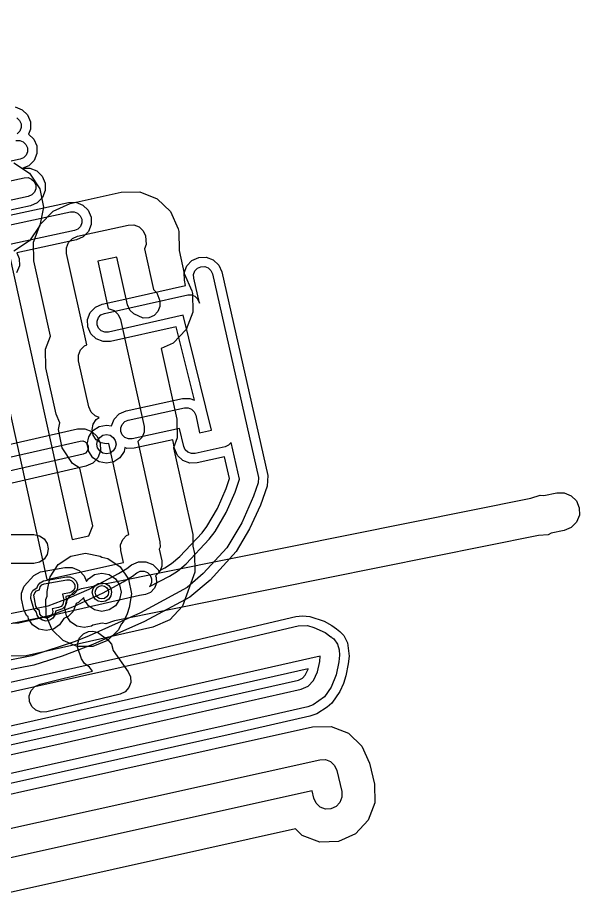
# Model space of a CAD drawing. Header units: metres. Extents: x 8738 to 9560, y -8972 to -7699.
# Drawn here: x 8921.3 to 8979.9, y -8376.3 to -8284.1 of the extents above; entities that cross this region are included whole.
import ezdxf

# ---------------------------------------------------------------- set-up
doc = ezdxf.new("R2010")
doc.units = ezdxf.units.M
doc.layers.add('AI_GREENING_EXCLUSIONS', color=1, linetype='Continuous')

msp = doc.modelspace()

# ---------------------------------------------------------------- linework, layer by layer
at = {"layer": 'AI_GREENING_EXCLUSIONS'}
for points in [[(8911.319, -8284.102), (8924.314, -8342.789), (8932.319, -8341.016), (8932.037, -8339.747), (8932.023, -8339.162), (8932.235, -8338.617), (8932.639, -8338.193), (8932.889, -8338.083), (8930.778, -8328.571), (8930.542, -8328.618), (8929.968, -8328.504), (8929.481, -8328.179), (8929.156, -8327.692), (8929.042, -8327.118), (8929.156, -8326.544), (8929.481, -8326.057), (8929.773, -8325.863), (8929.363, -8325.703), (8928.94, -8325.299), (8928.704, -8324.763), (8927.633, -8319.935), (8927.62, -8319.35), (8927.832, -8318.805), (8928.237, -8318.382), (8928.493, -8318.269), (8926.376, -8308.729), (8926.363, -8308.144), (8926.575, -8307.598), (8926.98, -8307.175), (8927.515, -8306.94), (8932.825, -8305.762), (8933.41, -8305.749), (8933.956, -8305.961), (8934.379, -8306.365), (8934.614, -8306.901), (8934.692, -8307.779), (8934.506, -8308.259), (8935.444, -8312.485), (8935.815, -8312.841), (8936.116, -8313.67), (8936.129, -8314.255), (8935.917, -8314.8), (8935.512, -8315.223), (8934.977, -8315.459), (8934.391, -8315.472), (8933.39, -8315.053), (8932.968, -8314.649), (8932.732, -8314.113), (8931.62, -8309.102), (8929.63, -8309.544), (8930.728, -8314.493), (8931.349, -8314.703), (8931.771, -8315.108), (8932.007, -8315.643), (8934.481, -8326.793), (8934.494, -8327.378), (8934.282, -8327.923), (8933.808, -8328.377), (8936.129, -8338.837), (8936.142, -8339.422), (8936.062, -8339.628), (8936.327, -8340.819), (8936.34, -8341.404), (8936.128, -8341.949), (8935.663, -8342.4), (8935.739, -8342.571), (8935.753, -8343.156), (8935.542, -8343.702), (8935.139, -8344.126), (8934.604, -8344.363), (8933.999, -8344.448), (8921.395, -8347.341), (8920.809, -8347.354)], [(8921.009, -8293.433), (8921.734, -8293.72), (8922.295, -8294.263), (8922.605, -8294.979), (8922.618, -8295.759), (8922.417, -8296.268), (8922.95, -8296.783), (8923.26, -8297.499), (8923.273, -8298.28), (8922.986, -8299.005), (8922.443, -8299.566), (8921.815, -8299.838), (8922.531, -8299.827), (8923.257, -8300.113), (8923.817, -8300.656), (8924.127, -8301.372), (8924.14, -8302.152), (8923.853, -8302.878), (8923.31, -8303.439), (8922.594, -8303.749), (8914.852, -8305.42)], [(8921.192, -8294.561), (8921.473, -8294.832), (8921.628, -8295.19), (8921.634, -8295.58), (8921.491, -8295.943), (8921.219, -8296.223)], [(8921.094, -8296.944), (8921.484, -8296.938), (8921.847, -8297.081), (8922.127, -8297.352), (8922.283, -8297.71), (8922.289, -8298.101), (8922.145, -8298.463), (8921.874, -8298.744), (8921.516, -8298.899), (8913.902, -8300.542)], [(8920.866, -8299.268), (8922.488, -8300.352), (8923.572, -8301.974), (8923.952, -8303.887), (8923.572, -8305.801), (8922.488, -8307.423), (8920.866, -8308.507)], [(8914.327, -8302.464), (8921.962, -8300.817), (8922.352, -8300.81), (8922.715, -8300.954), (8922.995, -8301.225), (8923.15, -8301.583), (8923.156, -8301.973), (8923.013, -8302.336), (8922.741, -8302.617), (8922.383, -8302.772), (8914.641, -8304.443)], [(8920.331, -8308.613), (8926.974, -8338.615), (8928.702, -8338.233), (8929.106, -8337.191), (8927.768, -8331.162), (8927.006, -8330.654), (8925.923, -8329.031), (8925.542, -8327.118), (8925.681, -8326.417), (8925.287, -8325.521), (8924.216, -8320.693), (8924.173, -8318.743), (8924.708, -8317.368), (8922.959, -8309.487), (8922.916, -8307.537), (8923.623, -8305.718), (8924.972, -8304.309), (8926.757, -8303.523), (8932.067, -8302.345), (8934.017, -8302.302), (8935.836, -8303.009), (8937.245, -8304.357), (8938.031, -8306.143), (8938.096, -8306.436), (8938.127, -8308.419), (8938.657, -8310.809), (8939.468, -8312.619), (8939.533, -8312.911), (8939.576, -8314.862), (8938.869, -8316.68), (8937.52, -8318.09), (8936.258, -8318.645), (8937.898, -8326.035), (8937.941, -8327.985), (8937.537, -8329.024), (8939.546, -8338.079), (8939.573, -8339.292), (8939.743, -8340.058), (8939.787, -8342.008), (8938.499, -8345.575), (8937.154, -8346.987), (8935.371, -8347.778), (8922.152, -8350.759), (8920.199, -8350.8)], [(8909.933, -8306.99), (8926.562, -8303.401), (8927.343, -8303.389), (8928.068, -8303.676), (8928.629, -8304.218), (8928.939, -8304.934), (8928.952, -8305.715), (8928.665, -8306.44), (8928.122, -8307.001), (8927.406, -8307.311), (8921.179, -8308.655), (8921.433, -8309.242), (8921.446, -8310.023), (8921.159, -8310.748)], [(8909.846, -8308.032), (8926.773, -8304.379), (8927.163, -8304.373), (8927.526, -8304.516), (8927.807, -8304.787), (8927.962, -8305.145), (8927.968, -8305.536), (8927.825, -8305.898), (8927.553, -8306.179), (8927.195, -8306.334), (8910.613, -8309.913)], [(8911.005, -8348.261), (8924.471, -8345.525), (8926.65, -8344.696), (8928.72, -8343.781), (8931.813, -8342.148), (8932.684, -8341.622), (8933.153, -8341.244), (8933.872, -8340.941), (8934.653, -8340.936), (8935.376, -8341.23), (8935.931, -8341.778), (8935.982, -8341.899), (8936.644, -8341.551), (8937.332, -8341.127), (8938.217, -8340.374), (8940.547, -8337.911), (8941.021, -8337.261), (8942.125, -8335.374), (8943.049, -8333.27), (8943.407, -8332.25), (8942.884, -8329.958), (8940.014, -8330.598), (8939.243, -8330.618), (8938.521, -8330.344), (8937.957, -8329.817), (8937.635, -8329.115), (8937.457, -8328.182), (8933.441, -8329.072), (8932.661, -8329.086), (8932.47, -8329.01), (8932.39, -8329.412), (8931.956, -8330.061), (8931.307, -8330.495), (8930.542, -8330.647), (8929.777, -8330.495), (8929.128, -8330.061), (8928.694, -8329.412), (8928.542, -8328.647), (8928.694, -8327.882), (8929.128, -8327.233), (8929.777, -8326.799), (8930.542, -8326.647), (8931.054, -8326.749), (8931.334, -8326.036), (8931.877, -8325.474), (8932.592, -8325.163), (8938.478, -8323.885), (8939.247, -8323.87), (8939.726, -8324.054), (8937.815, -8316.404), (8930.976, -8317.921), (8930.196, -8317.938), (8929.469, -8317.655), (8928.905, -8317.116), (8928.59, -8316.401), (8928.573, -8315.621), (8928.856, -8314.894), (8929.395, -8314.33), (8930.11, -8314.016), (8932.142, -8313.565), (8938.806, -8312.086), (8938.68, -8311.536), (8938.659, -8310.756), (8938.939, -8310.027), (8939.475, -8309.461), (8940.188, -8309.143), (8940.968, -8309.122), (8941.697, -8309.401), (8942.263, -8309.938), (8942.581, -8310.65), (8947.41, -8331.913), (8947.341, -8333.033), (8946.615, -8335.029), (8945.494, -8337.478), (8944.08, -8339.843), (8941.388, -8342.837), (8939.247, -8344.64), (8934.504, -8347.161), (8929.127, -8349.575), (8925.917, -8350.798), (8922.958, -8351.736), (8914.169, -8353.443)], [(8911.179, -8349.246), (8923.784, -8346.73), (8924.81, -8346.466), (8927.022, -8345.625), (8930.209, -8344.166), (8932.295, -8343.024), (8933.245, -8342.449), (8933.714, -8342.072), (8934.074, -8341.92), (8934.464, -8341.918), (8934.825, -8342.065), (8935.103, -8342.339), (8935.255, -8342.698), (8935.257, -8343.088), (8935.11, -8343.45), (8935.034, -8343.526), (8937.114, -8342.433), (8937.958, -8341.919), (8938.871, -8341.131), (8941.283, -8338.587), (8941.879, -8337.775), (8943.036, -8335.785), (8943.984, -8333.649), (8944.423, -8332.309), (8943.556, -8328.49), (8943.302, -8328.76), (8942.941, -8328.921), (8939.797, -8329.622), (8939.411, -8329.632), (8939.05, -8329.495), (8938.768, -8329.231), (8938.607, -8328.881), (8938.159, -8327.024), (8933.229, -8328.095), (8932.839, -8328.102), (8932.476, -8327.959), (8932.195, -8327.688), (8932.039, -8327.33), (8932.032, -8326.94), (8932.175, -8326.577), (8932.447, -8326.296), (8932.804, -8326.14), (8938.69, -8324.863), (8939.074, -8324.855), (8939.433, -8324.993), (8939.714, -8325.256), (8939.874, -8325.605), (8940.275, -8327.466), (8941.507, -8327.191), (8938.542, -8315.175), (8930.759, -8316.945), (8930.369, -8316.953), (8930.006, -8316.812), (8929.724, -8316.542), (8929.567, -8316.185), (8929.558, -8315.795), (8929.699, -8315.431), (8929.969, -8315.149), (8930.326, -8314.992), (8939.026, -8313.062), (8939.416, -8313.053), (8939.78, -8313.195), (8940.061, -8313.464), (8940.251, -8313.938), (8939.656, -8311.315), (8939.645, -8310.925), (8939.785, -8310.56), (8940.053, -8310.277), (8940.409, -8310.118), (8940.799, -8310.107), (8941.164, -8310.247), (8941.447, -8310.515), (8941.606, -8310.872), (8946.434, -8332.135), (8946.4, -8332.695), (8945.904, -8334.074), (8944.689, -8336.863), (8943.1, -8339.492), (8940.651, -8342.161), (8938.96, -8343.631), (8934.093, -8346.25), (8928.723, -8348.66), (8927.262, -8349.246), (8922.761, -8350.755), (8912.823, -8352.715)], [(8920.355, -8328.695), (8927.502, -8327.055), (8928.282, -8327.032), (8929.011, -8327.31), (8929.579, -8327.845), (8929.899, -8328.557), (8929.922, -8329.337), (8929.644, -8330.067), (8929.109, -8330.634), (8928.397, -8330.954), (8920.683, -8332.724)], [(8920.277, -8330.047), (8927.793, -8328.322), (8928.066, -8328.314), (8928.321, -8328.411), (8928.52, -8328.599), (8928.632, -8328.848), (8928.64, -8329.121), (8928.543, -8329.376), (8928.355, -8329.575), (8928.106, -8329.687), (8920.392, -8331.457)], [(8915.435, -8338.095), (8922.967, -8338.095), (8923.541, -8338.209), (8924.027, -8338.534), (8924.353, -8339.021), (8924.467, -8339.595), (8924.353, -8340.169), (8924.027, -8340.655), (8923.541, -8340.981), (8922.967, -8341.095), (8916.245, -8341.095)], [(8918.461, -8353.963), (8934.175, -8350.454), (8950.33, -8346.664), (8951.014, -8346.581), (8951.792, -8346.636), (8953.266, -8347.147), (8954.095, -8347.59), (8954.55, -8347.934), (8954.559, -8347.937), (8954.575, -8347.952), (8954.928, -8348.219), (8955.317, -8348.635), (8955.711, -8349.403), (8955.877, -8350.785), (8955.794, -8351.579), (8955.527, -8352.836), (8955.281, -8353.643), (8954.904, -8354.47), (8954.067, -8355.685), (8953.596, -8356.11), (8952.514, -8356.803), (8951.785, -8357.071), (8943.551, -8358.941), (8913.927, -8365.538)], [(8918.691, -8354.936), (8934.396, -8351.43), (8950.555, -8347.639), (8951.53, -8347.6), (8952.209, -8347.785), (8953.368, -8348.313), (8953.99, -8348.769), (8954.025, -8348.783), (8954.084, -8348.838), (8954.296, -8348.994), (8954.685, -8349.521), (8954.843, -8350.145), (8954.881, -8350.699), (8954.815, -8351.371), (8954.524, -8352.724), (8954.004, -8354.036), (8953.299, -8355.044), (8952.136, -8355.877), (8951.563, -8356.096), (8942.84, -8358.076), (8912.577, -8364.823)], [(8912.352, -8362.867), (8925.041, -8360.081), (8950.871, -8354.253), (8951.597, -8353.922), (8952.163, -8353.317), (8952.568, -8352.438), (8952.824, -8351.359), (8952.865, -8350.795), (8917.859, -8358.677)], [(8912.134, -8361.891), (8925.996, -8358.842), (8950.592, -8353.28), (8951.03, -8353.078), (8951.293, -8352.766), (8951.615, -8352.135), (8951.622, -8352.1), (8918.08, -8359.653)], [(8910.725, -8367.372), (8952.062, -8358.187), (8954.005, -8358.142), (8955.817, -8358.84), (8955.817, -8358.84), (8957.227, -8360.177), (8958.021, -8361.951), (8958.527, -8364.161), (8958.583, -8366.111), (8957.889, -8367.934), (8956.55, -8369.353), (8954.77, -8370.151), (8952.82, -8370.207), (8950.997, -8369.513), (8950.271, -8368.829), (8916.676, -8376.294)], [(8911.484, -8370.789), (8952.822, -8361.603), (8953.404, -8361.59), (8953.948, -8361.799), (8953.948, -8361.799), (8954.371, -8362.2), (8954.609, -8362.732), (8955.115, -8364.942), (8955.132, -8365.527), (8954.924, -8366.074), (8954.522, -8366.5), (8953.988, -8366.74), (8953.403, -8366.756), (8952.856, -8366.548), (8952.431, -8366.146), (8952.191, -8365.612), (8952.018, -8364.855), (8913.597, -8373.392)]]:
    msp.add_lwpolyline(points, dxfattribs=at)
for points in [[(8930.159, -8329.571), (8929.835, -8329.354), (8929.618, -8329.03), (8929.542, -8328.647), (8929.618, -8328.264), (8929.835, -8327.94), (8930.159, -8327.723), (8930.542, -8327.647), (8930.925, -8327.723), (8931.249, -8327.94), (8931.466, -8328.264), (8931.542, -8328.647), (8931.466, -8329.03), (8931.249, -8329.354), (8930.925, -8329.571), (8930.542, -8329.647), (8930.159, -8329.571)], [(8930.72, -8343.168), (8974.858, -8334.279), (8975.839, -8333.963), (8976.201, -8334.009), (8977.569, -8333.734), (8978.349, -8333.733), (8979.071, -8334.03), (8979.624, -8334.581), (8979.924, -8335.301), (8979.925, -8336.081), (8979.628, -8336.803), (8979.077, -8337.356), (8978.357, -8337.656), (8976.991, -8337.93), (8976.677, -8338.113), (8975.65, -8338.2), (8931.385, -8347.114), (8930.464, -8347.401), (8930.093, -8347.357), (8929.118, -8347.553), (8928.971, -8347.651), (8928.206, -8347.803), (8927.441, -8347.651), (8926.792, -8347.217), (8926.358, -8346.568), (8926.206, -8345.803), (8926.358, -8345.038), (8926.672, -8344.568), (8927.226, -8344.008), (8927.946, -8343.708), (8929.312, -8343.434), (8929.626, -8343.251), (8930.72, -8343.168)], [(8930.72, -8343.168), (8974.858, -8334.279), (8975.839, -8333.963), (8976.201, -8334.009), (8977.569, -8333.734), (8978.349, -8333.733), (8979.071, -8334.03), (8979.624, -8334.581), (8979.924, -8335.301), (8979.925, -8336.081), (8979.628, -8336.803), (8979.077, -8337.356), (8978.357, -8337.656), (8976.991, -8337.93), (8976.677, -8338.113), (8975.65, -8338.2), (8931.385, -8347.114), (8930.464, -8347.401), (8930.093, -8347.357), (8929.118, -8347.553), (8928.971, -8347.651), (8928.206, -8347.803), (8927.441, -8347.651), (8926.792, -8347.217), (8926.358, -8346.568), (8926.206, -8345.803), (8926.358, -8345.038), (8926.672, -8344.568), (8927.226, -8344.008), (8927.946, -8343.708), (8929.312, -8343.434), (8929.626, -8343.251), (8930.72, -8343.168)], [(8924.343, -8344.028), (8924.647, -8342.497), (8925.515, -8341.2), (8926.812, -8340.332), (8928.343, -8340.028), (8929.874, -8340.332), (8930.073, -8340.466), (8930.676, -8340.585), (8931.973, -8341.453), (8932.841, -8342.75), (8933.145, -8344.281), (8932.924, -8345.722), (8932.712, -8346.377), (8932.319, -8347.167), (8932.07, -8347.434), (8931.798, -8348.047), (8930.654, -8349.17), (8929.132, -8349.79), (8927.471, -8349.774), (8926.026, -8349.17), (8924.882, -8348.047), (8924.235, -8346.538), (8924.219, -8344.877), (8924.343, -8344.541), (8924.343, -8344.028)], [(8926.962, -8341.54), (8927.679, -8341.849), (8928.222, -8342.409), (8928.455, -8342.995), (8928.652, -8342.701), (8929.301, -8342.267), (8930.066, -8342.115), (8930.831, -8342.267), (8931.48, -8342.701), (8931.914, -8343.35), (8932.066, -8344.115), (8931.914, -8344.88), (8931.48, -8345.529), (8930.831, -8345.963), (8930.066, -8346.115), (8929.301, -8345.963), (8928.652, -8345.529), (8928.218, -8344.88), (8928.172, -8344.648), (8927.63, -8345.175), (8927.365, -8345.28), (8927.054, -8346.139), (8926.552, -8346.655), (8926.091, -8346.861), (8925.652, -8347.534), (8925.003, -8347.968), (8924.238, -8348.12), (8923.473, -8347.968), (8922.824, -8347.534), (8922.39, -8346.885), (8922.353, -8346.698), (8922.194, -8346.535), (8921.901, -8345.922), (8921.655, -8344.815), (8921.666, -8344.213), (8921.945, -8343.484), (8922.973, -8342.352), (8923.659, -8341.981), (8926.182, -8341.529), (8926.962, -8341.54)], [(8926.753, -8342.518), (8927.111, -8342.672), (8927.383, -8342.952), (8927.527, -8343.315), (8927.521, -8343.705), (8927.367, -8344.063), (8927.087, -8344.335), (8926.315, -8344.554), (8926.382, -8345.192), (8926.242, -8345.556), (8925.958, -8345.848), (8925.231, -8346.086), (8925.162, -8346.503), (8924.945, -8346.827), (8924.621, -8347.044), (8924.238, -8347.12), (8923.855, -8347.044), (8923.531, -8346.827), (8923.314, -8346.503), (8923.251, -8346.185), (8922.956, -8345.834), (8922.662, -8344.771), (8922.671, -8344.293), (8922.842, -8343.943), (8923.303, -8343.625), (8923.363, -8343.425), (8923.61, -8343.122), (8923.953, -8342.937), (8926.363, -8342.512), (8926.753, -8342.518)], [(8926.417, -8342.807), (8926.69, -8342.811), (8926.941, -8342.919), (8927.131, -8343.115), (8927.232, -8343.369), (8927.228, -8343.642), (8927.12, -8343.893), (8926.924, -8344.083), (8926.67, -8344.184), (8925.953, -8344.316), (8926.085, -8344.905), (8925.988, -8345.396), (8925.801, -8345.594), (8925.551, -8345.706), (8924.886, -8345.857), (8924.938, -8346.12), (8924.885, -8346.388), (8924.733, -8346.615), (8924.506, -8346.767), (8924.238, -8346.82), (8923.97, -8346.767), (8923.743, -8346.615), (8923.591, -8346.388), (8923.559, -8346.014), (8923.381, -8345.903), (8923.152, -8345.569), (8922.947, -8344.432), (8923.045, -8344.177), (8923.233, -8343.979), (8923.552, -8343.851), (8923.628, -8343.565), (8923.801, -8343.354), (8924.041, -8343.224), (8926.417, -8342.807)], [(8930.066, -8345.115), (8929.683, -8345.039), (8929.359, -8344.822), (8929.142, -8344.498), (8929.066, -8344.115), (8929.142, -8343.732), (8929.359, -8343.408), (8929.683, -8343.191), (8930.066, -8343.115), (8930.449, -8343.191), (8930.773, -8343.408), (8930.99, -8343.732), (8931.066, -8344.115), (8930.99, -8344.498), (8930.773, -8344.822), (8930.449, -8345.039), (8930.066, -8345.115)], [(8929.798, -8344.762), (8929.571, -8344.61), (8929.419, -8344.383), (8929.366, -8344.115), (8929.419, -8343.847), (8929.571, -8343.62), (8929.798, -8343.468), (8930.066, -8343.415), (8930.334, -8343.468), (8930.561, -8343.62), (8930.713, -8343.847), (8930.766, -8344.115), (8930.713, -8344.383), (8930.561, -8344.61), (8930.334, -8344.762), (8930.066, -8344.815), (8929.798, -8344.762)], [(8928.233, -8351.57), (8927.928, -8351.071), (8927.525, -8349.839), (8927.536, -8349.434), (8927.742, -8348.886), (8928.142, -8348.459), (8928.676, -8348.217), (8929.079, -8348.179), (8929.59, -8348.292), (8930.684, -8349.096), (8931.06, -8349.545), (8931.227, -8350.189), (8932.824, -8352.418), (8933.065, -8352.948), (8933.086, -8353.53), (8932.884, -8354.076), (8932.488, -8354.504), (8931.96, -8354.749), (8924.312, -8356.613), (8923.727, -8356.638), (8923.177, -8356.437), (8922.746, -8356.041), (8922.5, -8355.511), (8922.475, -8354.926), (8922.675, -8354.376), (8923.071, -8353.945), (8923.602, -8353.698), (8929.092, -8352.36), (8928.788, -8351.936), (8928.233, -8351.57)]]:
    msp.add_lwpolyline(points, close=True, dxfattribs=at)

doc.saveas('drawing.dxf')
